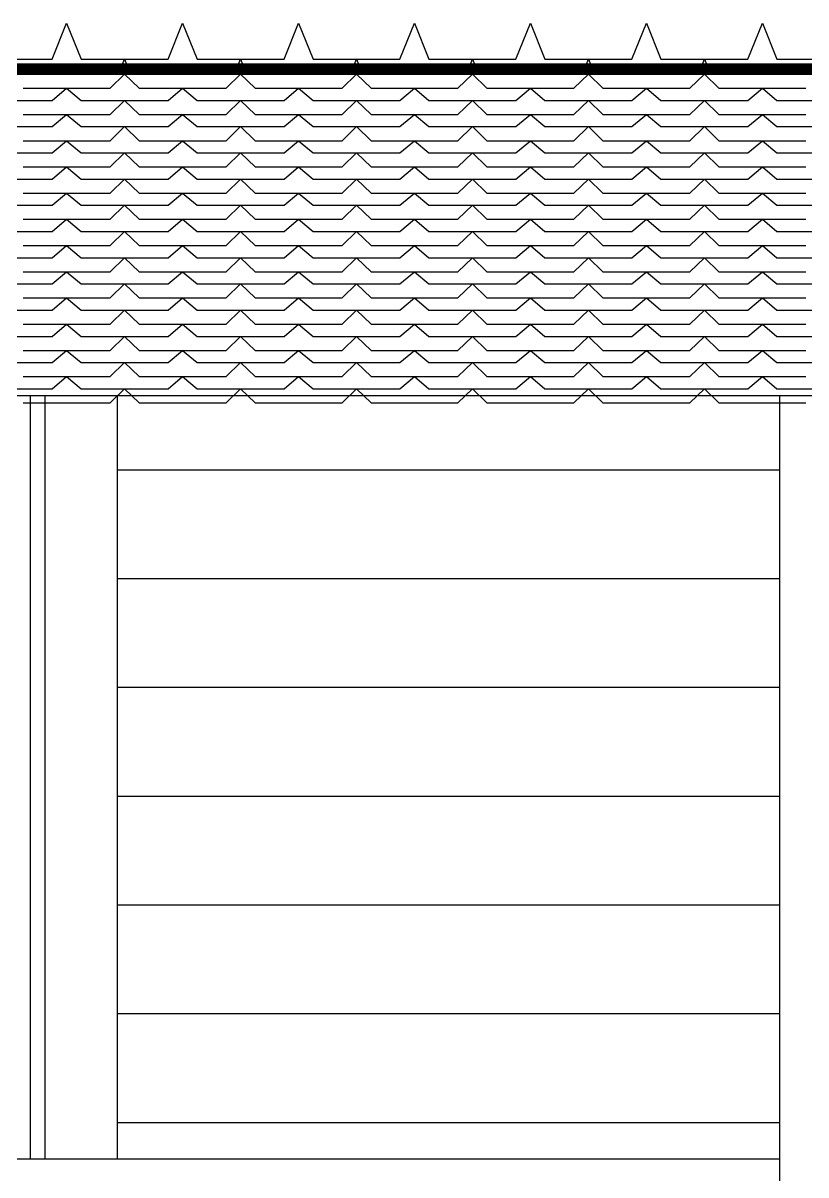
# Model space of a CAD drawing. Header units: inches. Extents: x 86794 to 87086, y 41803 to 41823.
# Drawn here: x 87033.851 to 87034.931, y 41817.941 to 41819.53 of the extents above; entities that cross this region are included whole.
import ezdxf

# ---------------------------------------------------------------- set-up
doc = ezdxf.new("R2010")
doc.units = ezdxf.units.IN
doc.header["$MEASUREMENT"] = 0

msp = doc.modelspace()

# ---------------------------------------------------------------- linework, layer by layer
at = {"color": 250}
for p, q in [((87033.8909, 41819.4795), (87033.9109, 41819.5295)), ((87033.9109, 41819.5295), (87033.9309, 41819.4795)), ((87034.0509, 41819.4795), (87034.0709, 41819.5295)), ((87034.0709, 41819.5295), (87034.0909, 41819.4795)), ((87034.2109, 41819.4795), (87034.2309, 41819.5295)), ((87034.2309, 41819.5295), (87034.2509, 41819.4795)), ((87034.3709, 41819.4795), (87034.3909, 41819.5295)), ((87034.3909, 41819.5295), (87034.4109, 41819.4795)), ((87034.5309, 41819.4795), (87034.5509, 41819.5295)), ((87034.5509, 41819.5295), (87034.5709, 41819.4795)), ((87034.6909, 41819.4795), (87034.7109, 41819.5295)), ((87034.7109, 41819.5295), (87034.7309, 41819.4795)), ((87034.8509, 41819.4795), (87034.8709, 41819.5295)), ((87034.8709, 41819.5295), (87034.8909, 41819.4795)), ((87033.7709, 41819.4795), (87033.8909, 41819.4795)), ((87033.9309, 41819.4795), (87034.0509, 41819.4795)), ((87033.9827, 41819.459), (87033.9909, 41819.4795)), ((87033.9909, 41819.4795), (87033.9991, 41819.459)), ((87034.0909, 41819.4795), (87034.2109, 41819.4795)), ((87034.1427, 41819.459), (87034.1509, 41819.4795)), ((87034.1509, 41819.4795), (87034.1591, 41819.459)), ((87034.2509, 41819.4795), (87034.3709, 41819.4795)), ((87034.3027, 41819.459), (87034.3109, 41819.4795)), ((87034.3109, 41819.4795), (87034.3191, 41819.459)), ((87034.4109, 41819.4795), (87034.5309, 41819.4795)), ((87034.4627, 41819.459), (87034.4709, 41819.4795)), ((87034.4709, 41819.4795), (87034.4791, 41819.459)), ((87034.5709, 41819.4795), (87034.6909, 41819.4795)), ((87034.6227, 41819.459), (87034.6309, 41819.4795)), ((87034.6309, 41819.4795), (87034.6391, 41819.459)), ((87034.7309, 41819.4795), (87034.8509, 41819.4795)), ((87034.7827, 41819.459), (87034.7909, 41819.4795)), ((87034.7909, 41819.4795), (87034.7991, 41819.459)), ((87034.8909, 41819.4795), (87035.0109, 41819.4795)), ((87033.9709, 41819.4396), (87033.9909, 41819.459)), ((87033.9909, 41819.459), (87034.0109, 41819.4396)), ((87034.1309, 41819.4396), (87034.1509, 41819.459)), ((87034.1509, 41819.459), (87034.1709, 41819.4396)), ((87034.2909, 41819.4396), (87034.3109, 41819.459)), ((87034.3109, 41819.459), (87034.3309, 41819.4396)), ((87034.4509, 41819.4396), (87034.4709, 41819.459)), ((87034.4709, 41819.459), (87034.4909, 41819.4396)), ((87034.6109, 41819.4396), (87034.6309, 41819.459)), ((87034.6309, 41819.459), (87034.6509, 41819.4396)), ((87034.7709, 41819.4396), (87034.7909, 41819.459)), ((87034.7909, 41819.459), (87034.8109, 41819.4396)), ((87033.8509, 41819.4396), (87033.9709, 41819.4396)), ((87033.8909, 41819.4228), (87033.9109, 41819.4396)), ((87033.9109, 41819.4396), (87033.9309, 41819.4228)), ((87034.0109, 41819.4396), (87034.1309, 41819.4396)), ((87034.0509, 41819.4228), (87034.0709, 41819.4396)), ((87034.0709, 41819.4396), (87034.0909, 41819.4228)), ((87034.1709, 41819.4396), (87034.2909, 41819.4396)), ((87034.2109, 41819.4228), (87034.2309, 41819.4396)), ((87034.2309, 41819.4396), (87034.2509, 41819.4228)), ((87034.3309, 41819.4396), (87034.4509, 41819.4396)), ((87034.3709, 41819.4228), (87034.3909, 41819.4396)), ((87034.3909, 41819.4396), (87034.4109, 41819.4228)), ((87034.4909, 41819.4396), (87034.6109, 41819.4396)), ((87034.5309, 41819.4228), (87034.5509, 41819.4396)), ((87034.5509, 41819.4396), (87034.5709, 41819.4228)), ((87034.6509, 41819.4396), (87034.7709, 41819.4396)), ((87034.6909, 41819.4228), (87034.7109, 41819.4396)), ((87034.7109, 41819.4396), (87034.7309, 41819.4228)), ((87034.8109, 41819.4396), (87034.9309, 41819.4396)), ((87034.8509, 41819.4228), (87034.8709, 41819.4396)), ((87034.8709, 41819.4396), (87034.8909, 41819.4228)), ((87033.7709, 41819.4228), (87033.8909, 41819.4228)), ((87033.9309, 41819.4228), (87034.0509, 41819.4228)), ((87033.9709, 41819.4035), (87033.9909, 41819.4228)), ((87033.9909, 41819.4228), (87034.0109, 41819.4035)), ((87034.0909, 41819.4228), (87034.2109, 41819.4228)), ((87034.1309, 41819.4035), (87034.1509, 41819.4228)), ((87034.1509, 41819.4228), (87034.1709, 41819.4035)), ((87034.2509, 41819.4228), (87034.3709, 41819.4228)), ((87034.2909, 41819.4035), (87034.3109, 41819.4228)), ((87034.3109, 41819.4228), (87034.3309, 41819.4035)), ((87034.4109, 41819.4228), (87034.5309, 41819.4228)), ((87034.4509, 41819.4035), (87034.4709, 41819.4228)), ((87034.4709, 41819.4228), (87034.4909, 41819.4035)), ((87034.5709, 41819.4228), (87034.6909, 41819.4228)), ((87034.6109, 41819.4035), (87034.6309, 41819.4228)), ((87034.6309, 41819.4228), (87034.6509, 41819.4035)), ((87034.7309, 41819.4228), (87034.8509, 41819.4228)), ((87034.7709, 41819.4035), (87034.7909, 41819.4228)), ((87034.7909, 41819.4228), (87034.8109, 41819.4035)), ((87034.8909, 41819.4228), (87035.0109, 41819.4228)), ((87033.8509, 41819.4035), (87033.9709, 41819.4035)), ((87033.8909, 41819.3867), (87033.9109, 41819.4035)), ((87033.9109, 41819.4035), (87033.9309, 41819.3867)), ((87034.0109, 41819.4035), (87034.1309, 41819.4035)), ((87034.0509, 41819.3867), (87034.0709, 41819.4035)), ((87034.0709, 41819.4035), (87034.0909, 41819.3867)), ((87034.1709, 41819.4035), (87034.2909, 41819.4035)), ((87034.2109, 41819.3867), (87034.2309, 41819.4035)), ((87034.2309, 41819.4035), (87034.2509, 41819.3867)), ((87034.3309, 41819.4035), (87034.4509, 41819.4035)), ((87034.3709, 41819.3867), (87034.3909, 41819.4035)), ((87034.3909, 41819.4035), (87034.4109, 41819.3867)), ((87034.4909, 41819.4035), (87034.6109, 41819.4035)), ((87034.5309, 41819.3867), (87034.5509, 41819.4035)), ((87034.5509, 41819.4035), (87034.5709, 41819.3867)), ((87034.6509, 41819.4035), (87034.7709, 41819.4035)), ((87034.6909, 41819.3867), (87034.7109, 41819.4035)), ((87034.7109, 41819.4035), (87034.7309, 41819.3867)), ((87034.8109, 41819.4035), (87034.9309, 41819.4035)), ((87034.8509, 41819.3867), (87034.8709, 41819.4035)), ((87034.8709, 41819.4035), (87034.8909, 41819.3867)), ((87033.7709, 41819.3867), (87033.8909, 41819.3867)), ((87033.9309, 41819.3867), (87034.0509, 41819.3867)), ((87033.9709, 41819.3673), (87033.9909, 41819.3867)), ((87033.9909, 41819.3867), (87034.0109, 41819.3673)), ((87034.0909, 41819.3867), (87034.2109, 41819.3867)), ((87034.1309, 41819.3673), (87034.1509, 41819.3867)), ((87034.1509, 41819.3867), (87034.1709, 41819.3673)), ((87034.2509, 41819.3867), (87034.3709, 41819.3867)), ((87034.2909, 41819.3673), (87034.3109, 41819.3867)), ((87034.3109, 41819.3867), (87034.3309, 41819.3673)), ((87034.4109, 41819.3867), (87034.5309, 41819.3867)), ((87034.4509, 41819.3673), (87034.4709, 41819.3867)), ((87034.4709, 41819.3867), (87034.4909, 41819.3673)), ((87034.5709, 41819.3867), (87034.6909, 41819.3867)), ((87034.6109, 41819.3673), (87034.6309, 41819.3867)), ((87034.6309, 41819.3867), (87034.6509, 41819.3673)), ((87034.7309, 41819.3867), (87034.8509, 41819.3867)), ((87034.7709, 41819.3673), (87034.7909, 41819.3867)), ((87034.7909, 41819.3867), (87034.8109, 41819.3673)), ((87034.8909, 41819.3867), (87035.0109, 41819.3867)), ((87033.8509, 41819.3673), (87033.9709, 41819.3673)), ((87033.8909, 41819.3505), (87033.9109, 41819.3673)), ((87033.9109, 41819.3673), (87033.9309, 41819.3505)), ((87034.0109, 41819.3673), (87034.1309, 41819.3673)), ((87034.0509, 41819.3505), (87034.0709, 41819.3673)), ((87034.0709, 41819.3673), (87034.0909, 41819.3505)), ((87034.1709, 41819.3673), (87034.2909, 41819.3673)), ((87034.2109, 41819.3505), (87034.2309, 41819.3673)), ((87034.2309, 41819.3673), (87034.2509, 41819.3505)), ((87034.3309, 41819.3673), (87034.4509, 41819.3673)), ((87034.3709, 41819.3505), (87034.3909, 41819.3673)), ((87034.3909, 41819.3673), (87034.4109, 41819.3505)), ((87034.4909, 41819.3673), (87034.6109, 41819.3673)), ((87034.5309, 41819.3505), (87034.5509, 41819.3673)), ((87034.5509, 41819.3673), (87034.5709, 41819.3505)), ((87034.6509, 41819.3673), (87034.7709, 41819.3673)), ((87034.6909, 41819.3505), (87034.7109, 41819.3673)), ((87034.7109, 41819.3673), (87034.7309, 41819.3505)), ((87034.8109, 41819.3673), (87034.9309, 41819.3673)), ((87034.8509, 41819.3505), (87034.8709, 41819.3673)), ((87034.8709, 41819.3673), (87034.8909, 41819.3505)), ((87033.7709, 41819.3505), (87033.8909, 41819.3505)), ((87033.9309, 41819.3505), (87034.0509, 41819.3505)), ((87033.9709, 41819.3312), (87033.9909, 41819.3505)), ((87033.9909, 41819.3505), (87034.0109, 41819.3312)), ((87034.0909, 41819.3505), (87034.2109, 41819.3505)), ((87034.1309, 41819.3312), (87034.1509, 41819.3505)), ((87034.1509, 41819.3505), (87034.1709, 41819.3312)), ((87034.2509, 41819.3505), (87034.3709, 41819.3505)), ((87034.2909, 41819.3312), (87034.3109, 41819.3505)), ((87034.3109, 41819.3505), (87034.3309, 41819.3312)), ((87034.4109, 41819.3505), (87034.5309, 41819.3505)), ((87034.4509, 41819.3312), (87034.4709, 41819.3505)), ((87034.4709, 41819.3505), (87034.4909, 41819.3312)), ((87034.5709, 41819.3505), (87034.6909, 41819.3505)), ((87034.6109, 41819.3312), (87034.6309, 41819.3505)), ((87034.6309, 41819.3505), (87034.6509, 41819.3312)), ((87034.7309, 41819.3505), (87034.8509, 41819.3505)), ((87034.7709, 41819.3312), (87034.7909, 41819.3505)), ((87034.7909, 41819.3505), (87034.8109, 41819.3312)), ((87034.8909, 41819.3505), (87035.0109, 41819.3505)), ((87033.8509, 41819.3312), (87033.9709, 41819.3312)), ((87033.8909, 41819.3144), (87033.9109, 41819.3312)), ((87033.9109, 41819.3312), (87033.9309, 41819.3144)), ((87034.0109, 41819.3312), (87034.1309, 41819.3312)), ((87034.0509, 41819.3144), (87034.0709, 41819.3312)), ((87034.0709, 41819.3312), (87034.0909, 41819.3144)), ((87034.1709, 41819.3312), (87034.2909, 41819.3312)), ((87034.2109, 41819.3144), (87034.2309, 41819.3312)), ((87034.2309, 41819.3312), (87034.2509, 41819.3144)), ((87034.3309, 41819.3312), (87034.4509, 41819.3312)), ((87034.3709, 41819.3144), (87034.3909, 41819.3312)), ((87034.3909, 41819.3312), (87034.4109, 41819.3144)), ((87034.4909, 41819.3312), (87034.6109, 41819.3312)), ((87034.5309, 41819.3144), (87034.5509, 41819.3312)), ((87034.5509, 41819.3312), (87034.5709, 41819.3144)), ((87034.6509, 41819.3312), (87034.7709, 41819.3312)), ((87034.6909, 41819.3144), (87034.7109, 41819.3312)), ((87034.7109, 41819.3312), (87034.7309, 41819.3144)), ((87034.8109, 41819.3312), (87034.9309, 41819.3312)), ((87034.8509, 41819.3144), (87034.8709, 41819.3312)), ((87034.8709, 41819.3312), (87034.8909, 41819.3144)), ((87033.7709, 41819.3144), (87033.8909, 41819.3144)), ((87033.9309, 41819.3144), (87034.0509, 41819.3144)), ((87033.9709, 41819.295), (87033.9909, 41819.3144)), ((87033.9909, 41819.3144), (87034.0109, 41819.295)), ((87034.0909, 41819.3144), (87034.2109, 41819.3144)), ((87034.1309, 41819.295), (87034.1509, 41819.3144)), ((87034.1509, 41819.3144), (87034.1709, 41819.295)), ((87034.2509, 41819.3144), (87034.3709, 41819.3144)), ((87034.2909, 41819.295), (87034.3109, 41819.3144)), ((87034.3109, 41819.3144), (87034.3309, 41819.295)), ((87034.4109, 41819.3144), (87034.5309, 41819.3144)), ((87034.4509, 41819.295), (87034.4709, 41819.3144)), ((87034.4709, 41819.3144), (87034.4909, 41819.295)), ((87034.5709, 41819.3144), (87034.6909, 41819.3144)), ((87034.6109, 41819.295), (87034.6309, 41819.3144)), ((87034.6309, 41819.3144), (87034.6509, 41819.295)), ((87034.7309, 41819.3144), (87034.8509, 41819.3144)), ((87034.7709, 41819.295), (87034.7909, 41819.3144)), ((87034.7909, 41819.3144), (87034.8109, 41819.295)), ((87034.8909, 41819.3144), (87035.0109, 41819.3144)), ((87033.8509, 41819.295), (87033.9709, 41819.295)), ((87033.8909, 41819.2782), (87033.9109, 41819.295)), ((87033.9109, 41819.295), (87033.9309, 41819.2782)), ((87034.0109, 41819.295), (87034.1309, 41819.295)), ((87034.0509, 41819.2782), (87034.0709, 41819.295)), ((87034.0709, 41819.295), (87034.0909, 41819.2782)), ((87034.1709, 41819.295), (87034.2909, 41819.295)), ((87034.2109, 41819.2782), (87034.2309, 41819.295)), ((87034.2309, 41819.295), (87034.2509, 41819.2782)), ((87034.3309, 41819.295), (87034.4509, 41819.295)), ((87034.3709, 41819.2782), (87034.3909, 41819.295)), ((87034.3909, 41819.295), (87034.4109, 41819.2782)), ((87034.4909, 41819.295), (87034.6109, 41819.295)), ((87034.5309, 41819.2782), (87034.5509, 41819.295)), ((87034.5509, 41819.295), (87034.5709, 41819.2782)), ((87034.6509, 41819.295), (87034.7709, 41819.295)), ((87034.6909, 41819.2782), (87034.7109, 41819.295)), ((87034.7109, 41819.295), (87034.7309, 41819.2782)), ((87034.8109, 41819.295), (87034.9309, 41819.295)), ((87034.8509, 41819.2782), (87034.8709, 41819.295)), ((87034.8709, 41819.295), (87034.8909, 41819.2782)), ((87033.7709, 41819.2782), (87033.8909, 41819.2782)), ((87033.9309, 41819.2782), (87034.0509, 41819.2782)), ((87033.9709, 41819.2589), (87033.9909, 41819.2782)), ((87033.9909, 41819.2782), (87034.0109, 41819.2589)), ((87034.0909, 41819.2782), (87034.2109, 41819.2782)), ((87034.1309, 41819.2589), (87034.1509, 41819.2782)), ((87034.1509, 41819.2782), (87034.1709, 41819.2589)), ((87034.2509, 41819.2782), (87034.3709, 41819.2782)), ((87034.2909, 41819.2589), (87034.3109, 41819.2782)), ((87034.3109, 41819.2782), (87034.3309, 41819.2589)), ((87034.4109, 41819.2782), (87034.5309, 41819.2782)), ((87034.4509, 41819.2589), (87034.4709, 41819.2782)), ((87034.4709, 41819.2782), (87034.4909, 41819.2589)), ((87034.5709, 41819.2782), (87034.6909, 41819.2782)), ((87034.6109, 41819.2589), (87034.6309, 41819.2782)), ((87034.6309, 41819.2782), (87034.6509, 41819.2589)), ((87034.7309, 41819.2782), (87034.8509, 41819.2782)), ((87034.7709, 41819.2589), (87034.7909, 41819.2782)), ((87034.7909, 41819.2782), (87034.8109, 41819.2589)), ((87034.8909, 41819.2782), (87035.0109, 41819.2782)), ((87033.8509, 41819.2589), (87033.9709, 41819.2589)), ((87033.8909, 41819.2421), (87033.9109, 41819.2589)), ((87033.9109, 41819.2589), (87033.9309, 41819.2421)), ((87034.0109, 41819.2589), (87034.1309, 41819.2589)), ((87034.0509, 41819.2421), (87034.0709, 41819.2589)), ((87034.0709, 41819.2589), (87034.0909, 41819.2421)), ((87034.1709, 41819.2589), (87034.2909, 41819.2589)), ((87034.2109, 41819.2421), (87034.2309, 41819.2589)), ((87034.2309, 41819.2589), (87034.2509, 41819.2421)), ((87034.3309, 41819.2589), (87034.4509, 41819.2589)), ((87034.3709, 41819.2421), (87034.3909, 41819.2589)), ((87034.3909, 41819.2589), (87034.4109, 41819.2421)), ((87034.4909, 41819.2589), (87034.6109, 41819.2589)), ((87034.5309, 41819.2421), (87034.5509, 41819.2589)), ((87034.5509, 41819.2589), (87034.5709, 41819.2421)), ((87034.6509, 41819.2589), (87034.7709, 41819.2589)), ((87034.6909, 41819.2421), (87034.7109, 41819.2589)), ((87034.7109, 41819.2589), (87034.7309, 41819.2421)), ((87034.8109, 41819.2589), (87034.9309, 41819.2589)), ((87034.8509, 41819.2421), (87034.8709, 41819.2589)), ((87034.8709, 41819.2589), (87034.8909, 41819.2421)), ((87033.7709, 41819.2421), (87033.8909, 41819.2421)), ((87033.9309, 41819.2421), (87034.0509, 41819.2421)), ((87033.9709, 41819.2227), (87033.9909, 41819.2421)), ((87033.9909, 41819.2421), (87034.0109, 41819.2227)), ((87034.0909, 41819.2421), (87034.2109, 41819.2421)), ((87034.1309, 41819.2227), (87034.1509, 41819.2421)), ((87034.1509, 41819.2421), (87034.1709, 41819.2227)), ((87034.2509, 41819.2421), (87034.3709, 41819.2421)), ((87034.2909, 41819.2227), (87034.3109, 41819.2421)), ((87034.3109, 41819.2421), (87034.3309, 41819.2227)), ((87034.4109, 41819.2421), (87034.5309, 41819.2421)), ((87034.4509, 41819.2227), (87034.4709, 41819.2421)), ((87034.4709, 41819.2421), (87034.4909, 41819.2227)), ((87034.5709, 41819.2421), (87034.6909, 41819.2421)), ((87034.6109, 41819.2227), (87034.6309, 41819.2421)), ((87034.6309, 41819.2421), (87034.6509, 41819.2227)), ((87034.7309, 41819.2421), (87034.8509, 41819.2421)), ((87034.7709, 41819.2227), (87034.7909, 41819.2421)), ((87034.7909, 41819.2421), (87034.8109, 41819.2227)), ((87034.8909, 41819.2421), (87035.0109, 41819.2421)), ((87033.8509, 41819.2227), (87033.9709, 41819.2227)), ((87033.8909, 41819.2059), (87033.9109, 41819.2227)), ((87033.9109, 41819.2227), (87033.9309, 41819.2059)), ((87034.0109, 41819.2227), (87034.1309, 41819.2227)), ((87034.0509, 41819.2059), (87034.0709, 41819.2227)), ((87034.0709, 41819.2227), (87034.0909, 41819.2059)), ((87034.1709, 41819.2227), (87034.2909, 41819.2227)), ((87034.2109, 41819.2059), (87034.2309, 41819.2227)), ((87034.2309, 41819.2227), (87034.2509, 41819.2059)), ((87034.3309, 41819.2227), (87034.4509, 41819.2227)), ((87034.3709, 41819.2059), (87034.3909, 41819.2227)), ((87034.3909, 41819.2227), (87034.4109, 41819.2059)), ((87034.4909, 41819.2227), (87034.6109, 41819.2227)), ((87034.5309, 41819.2059), (87034.5509, 41819.2227)), ((87034.5509, 41819.2227), (87034.5709, 41819.2059)), ((87034.6509, 41819.2227), (87034.7709, 41819.2227)), ((87034.6909, 41819.2059), (87034.7109, 41819.2227)), ((87034.7109, 41819.2227), (87034.7309, 41819.2059)), ((87034.8109, 41819.2227), (87034.9309, 41819.2227)), ((87034.8509, 41819.2059), (87034.8709, 41819.2227)), ((87034.8709, 41819.2227), (87034.8909, 41819.2059)), ((87033.7709, 41819.2059), (87033.8909, 41819.2059)), ((87033.9309, 41819.2059), (87034.0509, 41819.2059)), ((87033.9709, 41819.1866), (87033.9909, 41819.2059)), ((87033.9909, 41819.2059), (87034.0109, 41819.1866)), ((87034.0909, 41819.2059), (87034.2109, 41819.2059)), ((87034.1309, 41819.1866), (87034.1509, 41819.2059)), ((87034.1509, 41819.2059), (87034.1709, 41819.1866)), ((87034.2509, 41819.2059), (87034.3709, 41819.2059)), ((87034.2909, 41819.1866), (87034.3109, 41819.2059)), ((87034.3109, 41819.2059), (87034.3309, 41819.1866)), ((87034.4109, 41819.2059), (87034.5309, 41819.2059)), ((87034.4509, 41819.1866), (87034.4709, 41819.2059)), ((87034.4709, 41819.2059), (87034.4909, 41819.1866)), ((87034.5709, 41819.2059), (87034.6909, 41819.2059)), ((87034.6109, 41819.1866), (87034.6309, 41819.2059)), ((87034.6309, 41819.2059), (87034.6509, 41819.1866)), ((87034.7309, 41819.2059), (87034.8509, 41819.2059)), ((87034.7709, 41819.1866), (87034.7909, 41819.2059)), ((87034.7909, 41819.2059), (87034.8109, 41819.1866)), ((87034.8909, 41819.2059), (87035.0109, 41819.2059)), ((87033.8509, 41819.1866), (87033.9709, 41819.1866)), ((87033.8909, 41819.1698), (87033.9109, 41819.1866)), ((87033.9109, 41819.1866), (87033.9309, 41819.1698)), ((87034.0109, 41819.1866), (87034.1309, 41819.1866)), ((87034.0509, 41819.1698), (87034.0709, 41819.1866)), ((87034.0709, 41819.1866), (87034.0909, 41819.1698)), ((87034.1709, 41819.1866), (87034.2909, 41819.1866)), ((87034.2109, 41819.1698), (87034.2309, 41819.1866)), ((87034.2309, 41819.1866), (87034.2509, 41819.1698)), ((87034.3309, 41819.1866), (87034.4509, 41819.1866)), ((87034.3709, 41819.1698), (87034.3909, 41819.1866)), ((87034.3909, 41819.1866), (87034.4109, 41819.1698)), ((87034.4909, 41819.1866), (87034.6109, 41819.1866)), ((87034.5309, 41819.1698), (87034.5509, 41819.1866)), ((87034.5509, 41819.1866), (87034.5709, 41819.1698)), ((87034.6509, 41819.1866), (87034.7709, 41819.1866)), ((87034.6909, 41819.1698), (87034.7109, 41819.1866)), ((87034.7109, 41819.1866), (87034.7309, 41819.1698)), ((87034.8109, 41819.1866), (87034.9309, 41819.1866)), ((87034.8509, 41819.1698), (87034.8709, 41819.1866)), ((87034.8709, 41819.1866), (87034.8909, 41819.1698)), ((87033.7709, 41819.1698), (87033.8909, 41819.1698)), ((87033.9309, 41819.1698), (87034.0509, 41819.1698)), ((87033.9709, 41819.1504), (87033.9909, 41819.1698)), ((87033.9909, 41819.1698), (87034.0109, 41819.1504)), ((87034.0909, 41819.1698), (87034.2109, 41819.1698)), ((87034.1309, 41819.1504), (87034.1509, 41819.1698)), ((87034.1509, 41819.1698), (87034.1709, 41819.1504)), ((87034.2509, 41819.1698), (87034.3709, 41819.1698)), ((87034.2909, 41819.1504), (87034.3109, 41819.1698)), ((87034.3109, 41819.1698), (87034.3309, 41819.1504)), ((87034.4109, 41819.1698), (87034.5309, 41819.1698)), ((87034.4509, 41819.1504), (87034.4709, 41819.1698)), ((87034.4709, 41819.1698), (87034.4909, 41819.1504)), ((87034.5709, 41819.1698), (87034.6909, 41819.1698)), ((87034.6109, 41819.1504), (87034.6309, 41819.1698)), ((87034.6309, 41819.1698), (87034.6509, 41819.1504)), ((87034.7309, 41819.1698), (87034.8509, 41819.1698)), ((87034.7709, 41819.1504), (87034.7909, 41819.1698)), ((87034.7909, 41819.1698), (87034.8109, 41819.1504)), ((87034.8909, 41819.1698), (87035.0109, 41819.1698)), ((87033.8509, 41819.1504), (87033.9709, 41819.1504)), ((87033.8909, 41819.1336), (87033.9109, 41819.1504)), ((87033.9109, 41819.1504), (87033.9309, 41819.1336)), ((87034.0109, 41819.1504), (87034.1309, 41819.1504)), ((87034.0509, 41819.1336), (87034.0709, 41819.1504)), ((87034.0709, 41819.1504), (87034.0909, 41819.1336)), ((87034.1709, 41819.1504), (87034.2909, 41819.1504)), ((87034.2109, 41819.1336), (87034.2309, 41819.1504)), ((87034.2309, 41819.1504), (87034.2509, 41819.1336)), ((87034.3309, 41819.1504), (87034.4509, 41819.1504)), ((87034.3709, 41819.1336), (87034.3909, 41819.1504)), ((87034.3909, 41819.1504), (87034.4109, 41819.1336)), ((87034.4909, 41819.1504), (87034.6109, 41819.1504)), ((87034.5309, 41819.1336), (87034.5509, 41819.1504)), ((87034.5509, 41819.1504), (87034.5709, 41819.1336)), ((87034.6509, 41819.1504), (87034.7709, 41819.1504)), ((87034.6909, 41819.1336), (87034.7109, 41819.1504)), ((87034.7109, 41819.1504), (87034.7309, 41819.1336)), ((87034.8109, 41819.1504), (87034.9309, 41819.1504)), ((87034.8509, 41819.1336), (87034.8709, 41819.1504)), ((87034.8709, 41819.1504), (87034.8909, 41819.1336)), ((87033.7709, 41819.1336), (87033.8909, 41819.1336)), ((87033.9309, 41819.1336), (87034.0509, 41819.1336)), ((87033.9709, 41819.1143), (87033.9909, 41819.1336)), ((87033.9909, 41819.1336), (87034.0109, 41819.1143)), ((87034.0909, 41819.1336), (87034.2109, 41819.1336)), ((87034.1309, 41819.1143), (87034.1509, 41819.1336)), ((87034.1509, 41819.1336), (87034.1709, 41819.1143)), ((87034.2509, 41819.1336), (87034.3709, 41819.1336)), ((87034.2909, 41819.1143), (87034.3109, 41819.1336)), ((87034.3109, 41819.1336), (87034.3309, 41819.1143)), ((87034.4109, 41819.1336), (87034.5309, 41819.1336)), ((87034.4509, 41819.1143), (87034.4709, 41819.1336)), ((87034.4709, 41819.1336), (87034.4909, 41819.1143)), ((87034.5709, 41819.1336), (87034.6909, 41819.1336)), ((87034.6109, 41819.1143), (87034.6309, 41819.1336)), ((87034.6309, 41819.1336), (87034.6509, 41819.1143)), ((87034.7309, 41819.1336), (87034.8509, 41819.1336)), ((87034.7709, 41819.1143), (87034.7909, 41819.1336)), ((87034.7909, 41819.1336), (87034.8109, 41819.1143)), ((87034.8909, 41819.1336), (87035.0109, 41819.1336)), ((87033.8509, 41819.1143), (87033.9709, 41819.1143)), ((87033.8909, 41819.0975), (87033.9109, 41819.1143)), ((87033.9109, 41819.1143), (87033.9309, 41819.0975)), ((87034.0109, 41819.1143), (87034.1309, 41819.1143)), ((87034.0509, 41819.0975), (87034.0709, 41819.1143)), ((87034.0709, 41819.1143), (87034.0909, 41819.0975)), ((87034.1709, 41819.1143), (87034.2909, 41819.1143)), ((87034.2109, 41819.0975), (87034.2309, 41819.1143)), ((87034.2309, 41819.1143), (87034.2509, 41819.0975)), ((87034.3309, 41819.1143), (87034.4509, 41819.1143)), ((87034.3709, 41819.0975), (87034.3909, 41819.1143)), ((87034.3909, 41819.1143), (87034.4109, 41819.0975)), ((87034.4909, 41819.1143), (87034.6109, 41819.1143)), ((87034.5309, 41819.0975), (87034.5509, 41819.1143)), ((87034.5509, 41819.1143), (87034.5709, 41819.0975)), ((87034.6509, 41819.1143), (87034.7709, 41819.1143)), ((87034.6909, 41819.0975), (87034.7109, 41819.1143)), ((87034.7109, 41819.1143), (87034.7309, 41819.0975)), ((87034.8109, 41819.1143), (87034.9309, 41819.1143)), ((87034.8509, 41819.0975), (87034.8709, 41819.1143)), ((87034.8709, 41819.1143), (87034.8909, 41819.0975)), ((87033.7709, 41819.0975), (87033.8909, 41819.0975)), ((87033.9309, 41819.0975), (87034.0509, 41819.0975)), ((87033.9709, 41819.0781), (87033.9909, 41819.0975)), ((87033.9909, 41819.0975), (87034.0109, 41819.0781)), ((87034.0909, 41819.0975), (87034.2109, 41819.0975)), ((87034.1309, 41819.0781), (87034.1509, 41819.0975)), ((87034.1509, 41819.0975), (87034.1709, 41819.0781)), ((87034.2509, 41819.0975), (87034.3709, 41819.0975)), ((87034.2909, 41819.0781), (87034.3109, 41819.0975)), ((87034.3109, 41819.0975), (87034.3309, 41819.0781)), ((87034.4109, 41819.0975), (87034.5309, 41819.0975)), ((87034.4509, 41819.0781), (87034.4709, 41819.0975)), ((87034.4709, 41819.0975), (87034.4909, 41819.0781)), ((87034.5709, 41819.0975), (87034.6909, 41819.0975)), ((87034.6109, 41819.0781), (87034.6309, 41819.0975)), ((87034.6309, 41819.0975), (87034.6509, 41819.0781)), ((87034.7309, 41819.0975), (87034.8509, 41819.0975)), ((87034.7709, 41819.0781), (87034.7909, 41819.0975)), ((87034.7909, 41819.0975), (87034.8109, 41819.0781)), ((87034.8909, 41819.0975), (87035.0109, 41819.0975)), ((87033.8509, 41819.0781), (87033.9709, 41819.0781)), ((87033.8909, 41819.0613), (87033.9109, 41819.0781)), ((87033.9109, 41819.0781), (87033.9309, 41819.0613)), ((87034.0109, 41819.0781), (87034.1309, 41819.0781)), ((87034.0509, 41819.0613), (87034.0709, 41819.0781)), ((87034.0709, 41819.0781), (87034.0909, 41819.0613)), ((87034.1709, 41819.0781), (87034.2909, 41819.0781)), ((87034.2109, 41819.0613), (87034.2309, 41819.0781)), ((87034.2309, 41819.0781), (87034.2509, 41819.0613)), ((87034.3309, 41819.0781), (87034.4509, 41819.0781)), ((87034.3709, 41819.0613), (87034.3909, 41819.0781)), ((87034.3909, 41819.0781), (87034.4109, 41819.0613)), ((87034.4909, 41819.0781), (87034.6109, 41819.0781)), ((87034.5309, 41819.0613), (87034.5509, 41819.0781)), ((87034.5509, 41819.0781), (87034.5709, 41819.0613)), ((87034.6509, 41819.0781), (87034.7709, 41819.0781)), ((87034.6909, 41819.0613), (87034.7109, 41819.0781)), ((87034.7109, 41819.0781), (87034.7309, 41819.0613)), ((87034.8109, 41819.0781), (87034.9309, 41819.0781)), ((87034.8509, 41819.0613), (87034.8709, 41819.0781)), ((87034.8709, 41819.0781), (87034.8909, 41819.0613)), ((87033.7709, 41819.0613), (87033.8909, 41819.0613)), ((87033.9309, 41819.0613), (87034.0509, 41819.0613)), ((87033.9709, 41819.042), (87033.9909, 41819.0613)), ((87033.9909, 41819.0613), (87034.0109, 41819.042)), ((87034.0909, 41819.0613), (87034.2109, 41819.0613)), ((87034.1309, 41819.042), (87034.1509, 41819.0613)), ((87034.1509, 41819.0613), (87034.1709, 41819.042)), ((87034.2509, 41819.0613), (87034.3709, 41819.0613)), ((87034.2909, 41819.042), (87034.3109, 41819.0613)), ((87034.3109, 41819.0613), (87034.3309, 41819.042)), ((87034.4109, 41819.0613), (87034.5309, 41819.0613)), ((87034.4509, 41819.042), (87034.4709, 41819.0613)), ((87034.4709, 41819.0613), (87034.4909, 41819.042)), ((87034.5709, 41819.0613), (87034.6909, 41819.0613)), ((87034.6109, 41819.042), (87034.6309, 41819.0613)), ((87034.6309, 41819.0613), (87034.6509, 41819.042)), ((87034.7309, 41819.0613), (87034.8509, 41819.0613)), ((87034.7709, 41819.042), (87034.7909, 41819.0613)), ((87034.7909, 41819.0613), (87034.8109, 41819.042)), ((87034.8909, 41819.0613), (87035.0109, 41819.0613)), ((87033.8509, 41819.042), (87033.9709, 41819.042)), ((87033.8909, 41819.0252), (87033.9109, 41819.042)), ((87033.9109, 41819.042), (87033.9309, 41819.0252)), ((87034.0109, 41819.042), (87034.1309, 41819.042)), ((87034.0509, 41819.0252), (87034.0709, 41819.042)), ((87034.0709, 41819.042), (87034.0909, 41819.0252)), ((87034.1709, 41819.042), (87034.2909, 41819.042)), ((87034.2109, 41819.0252), (87034.2309, 41819.042)), ((87034.2309, 41819.042), (87034.2509, 41819.0252)), ((87034.3309, 41819.042), (87034.4509, 41819.042)), ((87034.3709, 41819.0252), (87034.3909, 41819.042)), ((87034.3909, 41819.042), (87034.4109, 41819.0252)), ((87034.4909, 41819.042), (87034.6109, 41819.042)), ((87034.5309, 41819.0252), (87034.5509, 41819.042)), ((87034.5509, 41819.042), (87034.5709, 41819.0252)), ((87034.6509, 41819.042), (87034.7709, 41819.042)), ((87034.6909, 41819.0252), (87034.7109, 41819.042)), ((87034.7109, 41819.042), (87034.7309, 41819.0252)), ((87034.8109, 41819.042), (87034.9309, 41819.042)), ((87034.8509, 41819.0252), (87034.8709, 41819.042)), ((87034.8709, 41819.042), (87034.8909, 41819.0252)), ((87033.7709, 41819.0252), (87033.8909, 41819.0252)), ((87033.9309, 41819.0252), (87034.0509, 41819.0252)), ((87033.9709, 41819.0058), (87033.9909, 41819.0252)), ((87033.9909, 41819.0252), (87034.0109, 41819.0058)), ((87034.0909, 41819.0252), (87034.2109, 41819.0252)), ((87034.1309, 41819.0058), (87034.1509, 41819.0252)), ((87034.1509, 41819.0252), (87034.1709, 41819.0058)), ((87034.2509, 41819.0252), (87034.3709, 41819.0252)), ((87034.2909, 41819.0058), (87034.3109, 41819.0252)), ((87034.3109, 41819.0252), (87034.3309, 41819.0058)), ((87034.4109, 41819.0252), (87034.5309, 41819.0252)), ((87034.4509, 41819.0058), (87034.4709, 41819.0252)), ((87034.4709, 41819.0252), (87034.4909, 41819.0058)), ((87034.5709, 41819.0252), (87034.6909, 41819.0252)), ((87034.6109, 41819.0058), (87034.6309, 41819.0252)), ((87034.6309, 41819.0252), (87034.6509, 41819.0058)), ((87034.7309, 41819.0252), (87034.8509, 41819.0252)), ((87034.7709, 41819.0058), (87034.7909, 41819.0252)), ((87034.7909, 41819.0252), (87034.8109, 41819.0058)), ((87034.8909, 41819.0252), (87035.0109, 41819.0252)), ((87033.8509, 41819.0058), (87033.9709, 41819.0058)), ((87034.0109, 41819.0058), (87034.1309, 41819.0058)), ((87034.1709, 41819.0058), (87034.2909, 41819.0058)), ((87034.3309, 41819.0058), (87034.4509, 41819.0058)), ((87034.4909, 41819.0058), (87034.6109, 41819.0058)), ((87034.6509, 41819.0058), (87034.7709, 41819.0058)), ((87034.8109, 41819.0058), (87034.9309, 41819.0058))]:
    msp.add_line(p, q, dxfattribs=at)
msp.add_line((87029.6509, 41819.473), (87037.8509, 41819.473))
at = {"ltscale": 0.005}
for p, q in [((87037.8509, 41819.473), (87029.6509, 41819.473)), ((87037.8509, 41819.472), (87029.6509, 41819.472)), ((87037.8509, 41819.471), (87029.6509, 41819.471)), ((87037.8509, 41819.47), (87029.6509, 41819.47)), ((87037.8509, 41819.469), (87029.6509, 41819.469)), ((87037.8509, 41819.468), (87029.6509, 41819.468)), ((87037.8509, 41819.467), (87029.6509, 41819.467)), ((87037.8509, 41819.466), (87029.6509, 41819.466)), ((87037.8509, 41819.465), (87029.6509, 41819.465)), ((87037.8509, 41819.464), (87029.6509, 41819.464)), ((87037.8509, 41819.463), (87029.6509, 41819.463)), ((87037.8509, 41819.462), (87029.6509, 41819.462)), ((87037.8509, 41819.461), (87029.6509, 41819.461)), ((87037.8509, 41819.46), (87029.6509, 41819.46)), ((87037.8509, 41819.459), (87029.6509, 41819.459))]:
    msp.add_line(p, q, dxfattribs=at)
at = {"ltscale": 0.006}
for p, q in [((87029.6509, 41819.459), (87037.8509, 41819.459)), ((87029.6509, 41819.459), (87037.8509, 41819.459)), ((87029.6509, 41819.459), (87037.8509, 41819.459)), ((87029.6509, 41819.0158), (87037.8509, 41819.0158)), ((87033.8609, 41819.0158), (87033.8609, 41817.9636)), ((87033.8809, 41819.0158), (87033.8809, 41817.9636)), ((87033.9809, 41819.0158), (87033.9809, 41817.9636)), ((87034.8942, 41819.0158), (87034.8942, 41814.2936)), ((87033.9809, 41818.9136), (87034.8942, 41818.9136)), ((87033.9809, 41818.7636), (87034.8942, 41818.7636)), ((87033.9809, 41818.6136), (87034.8942, 41818.6136)), ((87033.9809, 41818.4636), (87034.8942, 41818.4636)), ((87033.9809, 41818.3136), (87034.8942, 41818.3136)), ((87033.9809, 41818.1636), (87034.8942, 41818.1636)), ((87033.9809, 41818.0136), (87034.8942, 41818.0136)), ((87032.6576, 41817.9636), (87034.8942, 41817.9636))]:
    msp.add_line(p, q, dxfattribs=at)

doc.saveas('drawing.dxf')
